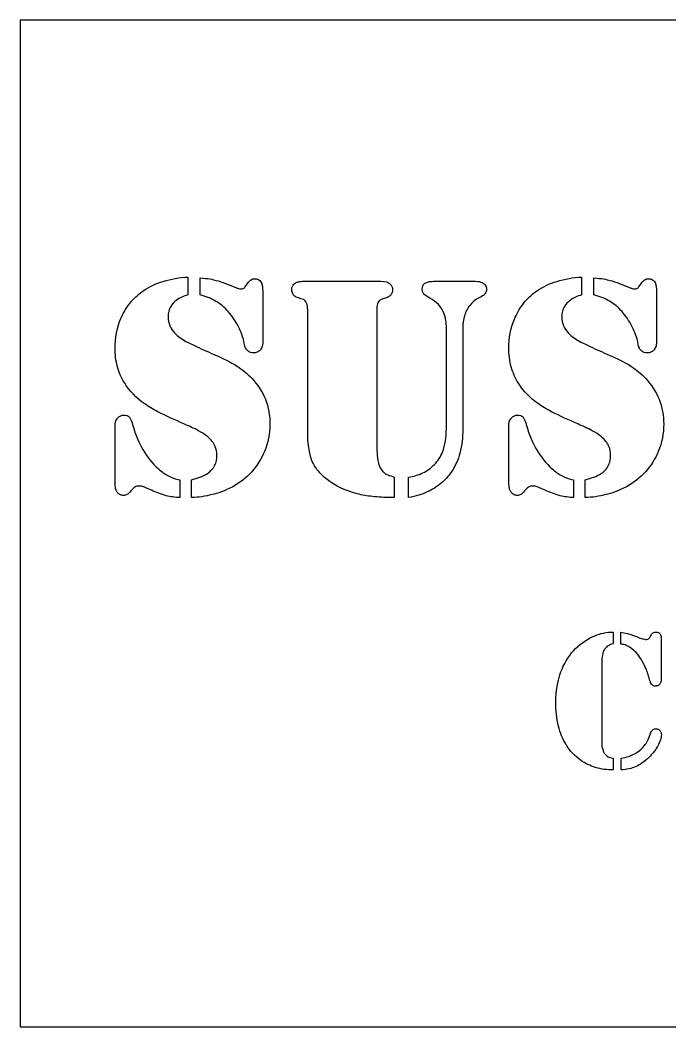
# Model space of a CAD drawing. Header units: millimetres. Extents: x -50 to 30.9, y -38 to 0.
# Drawn here: x -50.05 to -25.55, y -38 to 0 of the extents above; entities that cross this region are included whole.
import ezdxf

# ---------------------------------------------------------------- set-up
doc = ezdxf.new("R2010")
doc.units = ezdxf.units.MM

msp = doc.modelspace()

# ---------------------------------------------------------------- linework, layer by layer
for p, q in [((-43.728, -9.698), (-43.728, -10.372)), ((-43.263, -10.372), (-43.263, -9.726)), ((-34.409, -9.858), (-32.978, -9.858)), ((-28.881, -9.698), (-28.881, -10.372)), ((-28.416, -10.372), (-28.416, -9.726)), ((-41.562, -10.066), (-41.437, -9.893)), ((-40.902, -10.233), (-40.902, -12.17)), ((-26.715, -10.066), (-26.59, -9.893)), ((-26.055, -10.233), (-26.055, -12.17)), ((-39.208, -15.518), (-39.208, -10.927)), ((-36.603, -10.927), (-36.603, -15.844)), ((-33.978, -15.441), (-33.978, -11.622)), ((-33.36, -11.622), (-33.36, -15.441)), ((-46.472, -17.434), (-46.472, -15.302)), ((-31.624, -17.434), (-31.624, -15.302)), ((-44.034, -17.351), (-44.034, -18.018)), ((-43.59, -18.018), (-43.59, -17.351)), ((-35.402, -18.018), (-35.402, -17.247)), ((-29.187, -17.351), (-29.187, -18.018)), ((-28.742, -18.018), (-28.742, -17.351)), ((-27.397, -23.549), (-27.397, -23.106)), ((-26.291, -23.28), (-26.243, -23.189)), ((-25.874, -23.332), (-25.874, -24.86)), ((-28.113, -24.187), (-28.113, -27.373)), ((-27.688, -27.855), (-27.688, -28.302)), ((-27.389, -28.302), (-27.389, -27.855))]:
    msp.add_line(p, q)
msp.add_lwpolyline([(-50.05, 0), (-50.05, -38), (30.85, -38), (30.85, 0)], close=True)
for points in [[(-39.367, -9.858), (-36.444, -9.858), (-36.235, -9.879)], [(-35.944, -17.247), (-35.944, -18.018), (-36.069, -18.018)], [(-27.771, -23.102), (-27.688, -23.102), (-27.688, -23.545)]]:
    msp.add_lwpolyline(points)
for points, knots in [([(-45.43, -10.233), (-45.194, -10.068), (-44.935, -9.946), (-44.359, -9.765), (-44.044, -9.716), (-43.728, -9.698)], [0, 0, 0, 0, 0.0863827, 0.0863827, 0.1812455, 0.1812455, 0.1812455, 0.1812455]), ([(-43.263, -9.726), (-42.969, -9.749), (-42.779, -9.789), (-42.445, -9.879), (-42.165, -9.991), (-41.923, -10.094)], [0, 0, 0, 0, 0.0886406, 0.0886406, 0.234056, 0.234056, 0.234056, 0.234056]), ([(-41.437, -9.893), (-41.409, -9.855), (-41.376, -9.821), (-41.316, -9.785), (-41.296, -9.776), (-41.252, -9.764), (-41.23, -9.761), (-41.208, -9.761)], [0, 0, 0, 0, 0.01402046, 0.01402046, 0.0208004, 0.0208004, 0.02755418, 0.02755418, 0.02755418, 0.02755418]), ([(-41.208, -9.761), (-41.167, -9.761), (-41.125, -9.766), (-41.059, -9.793), (-41.033, -9.809), (-40.991, -9.851), (-40.972, -9.876), (-40.936, -9.951), (-40.924, -10), (-40.906, -10.107), (-40.902, -10.172), (-40.902, -10.233)], [0, 0, 0, 0, 0.01228522, 0.01228522, 0.02158176, 0.02158176, 0.03002828, 0.03002828, 0.04111803, 0.04111803, 0.05546597, 0.05546597, 0.05546597, 0.05546597]), ([(-39.805, -10.17), (-39.805, -10.13), (-39.799, -10.09), (-39.771, -10.021), (-39.753, -9.994), (-39.705, -9.946), (-39.675, -9.926), (-39.602, -9.891), (-39.561, -9.879), (-39.469, -9.861), (-39.418, -9.858), (-39.367, -9.858)], [0, 0, 0, 0, 0.01212284, 0.01212284, 0.0221637, 0.0221637, 0.03254705, 0.03254705, 0.04409724, 0.04409724, 0.05779698, 0.05779698, 0.05779698, 0.05779698]), ([(-36.235, -9.879), (-36.187, -9.896), (-36.143, -9.922), (-36.074, -9.985), (-36.049, -10.016), (-36.023, -10.071), (-36.017, -10.089), (-36.008, -10.129), (-36.006, -10.15), (-36.006, -10.17)], [0, 0, 0, 0, 0.01551964, 0.01551964, 0.02809306, 0.02809306, 0.03424452, 0.03424452, 0.04064535, 0.04064535, 0.04064535, 0.04064535]), ([(-34.888, -10.143), (-34.888, -10.105), (-34.883, -10.066), (-34.859, -10.004), (-34.844, -9.981), (-34.801, -9.937), (-34.776, -9.922), (-34.711, -9.891), (-34.661, -9.879), (-34.548, -9.861), (-34.476, -9.858), (-34.409, -9.858)], [0, 0, 0, 0, 0.01141994, 0.01141994, 0.01992698, 0.01992698, 0.02958903, 0.02958903, 0.04816069, 0.04816069, 0.07465967, 0.07465967, 0.07465967, 0.07465967]), ([(-32.978, -9.858), (-32.822, -9.858), (-32.764, -9.864), (-32.693, -9.875), (-32.654, -9.891), (-32.617, -9.914)], [0, 0, 0, 0, 0.0470586, 0.0470586, 0.1175822, 0.1175822, 0.1175822, 0.1175822]), ([(-30.583, -10.233), (-30.346, -10.068), (-30.088, -9.946), (-29.512, -9.765), (-29.197, -9.716), (-28.881, -9.698)], [0, 0, 0, 0, 0.0863827, 0.0863827, 0.1812455, 0.1812455, 0.1812455, 0.1812455]), ([(-28.416, -9.726), (-28.121, -9.749), (-27.931, -9.789), (-27.597, -9.879), (-27.318, -9.991), (-27.076, -10.094)], [0, 0, 0, 0, 0.0886406, 0.0886406, 0.234056, 0.234056, 0.234056, 0.234056]), ([(-26.59, -9.893), (-26.562, -9.855), (-26.529, -9.821), (-26.469, -9.785), (-26.449, -9.776), (-26.405, -9.764), (-26.383, -9.761), (-26.36, -9.761)], [0, 0, 0, 0, 0.01402046, 0.01402046, 0.0208004, 0.0208004, 0.02755418, 0.02755418, 0.02755418, 0.02755418]), ([(-26.36, -9.761), (-26.319, -9.761), (-26.278, -9.766), (-26.211, -9.793), (-26.186, -9.809), (-26.143, -9.851), (-26.125, -9.876), (-26.089, -9.951), (-26.076, -10), (-26.058, -10.107), (-26.055, -10.172), (-26.055, -10.233)], [0, 0, 0, 0, 0.01228522, 0.01228522, 0.02158176, 0.02158176, 0.03002828, 0.03002828, 0.04111803, 0.04111803, 0.05546597, 0.05546597, 0.05546597, 0.05546597]), ([(-46.472, -12.379), (-46.472, -12), (-46.405, -11.634), (-46.186, -11.107), (-46.076, -10.897), (-45.775, -10.515), (-45.613, -10.362), (-45.43, -10.233)], [0, 0, 0, 0, 0.1134952, 0.1134952, 0.1712604, 0.1712604, 0.2207459, 0.2207459, 0.2207459, 0.2207459]), ([(-41.923, -10.094), (-41.888, -10.108), (-41.851, -10.121), (-41.787, -10.137), (-41.757, -10.143), (-41.728, -10.143)], [0, 0, 0, 0, 0.01117753, 0.01117753, 0.01978502, 0.01978502, 0.01978502, 0.01978502]), ([(-41.728, -10.143), (-41.698, -10.143), (-41.666, -10.138), (-41.623, -10.12), (-41.609, -10.112), (-41.583, -10.092), (-41.572, -10.08), (-41.562, -10.066)], [0, 0, 0, 0, 0.00927775, 0.00927775, 0.0141923, 0.0141923, 0.01915768, 0.01915768, 0.01915768, 0.01915768]), ([(-39.569, -10.483), (-39.616, -10.468), (-39.662, -10.446), (-39.729, -10.391), (-39.752, -10.363), (-39.781, -10.307), (-39.79, -10.282), (-39.802, -10.228), (-39.805, -10.199), (-39.805, -10.17)], [0, 0, 0, 0, 0.01490378, 0.01490378, 0.02600683, 0.02600683, 0.03389835, 0.03389835, 0.04252897, 0.04252897, 0.04252897, 0.04252897]), ([(-36.006, -10.17), (-36.006, -10.216), (-36.013, -10.262), (-36.044, -10.338), (-36.063, -10.368), (-36.109, -10.414), (-36.132, -10.431), (-36.183, -10.461), (-36.212, -10.473), (-36.242, -10.483)], [0, 0, 0, 0, 0.01370623, 0.01370623, 0.02469017, 0.02469017, 0.03314726, 0.03314726, 0.04257572, 0.04257572, 0.04257572, 0.04257572]), ([(-34.597, -10.497), (-34.7, -10.445), (-34.78, -10.395), (-34.835, -10.335), (-34.854, -10.312), (-34.883, -10.232), (-34.888, -10.187), (-34.888, -10.143)], [0, 0, 0, 0, 0.03466897, 0.03466897, 0.04480749, 0.04480749, 0.05557324, 0.05557324, 0.05557324, 0.05557324]), ([(-32.617, -9.914), (-32.581, -9.933), (-32.547, -9.959), (-32.502, -10.013), (-32.488, -10.037), (-32.469, -10.092), (-32.465, -10.12), (-32.465, -10.15)], [0, 0, 0, 0, 0.01252572, 0.01252572, 0.02105602, 0.02105602, 0.02982738, 0.02982738, 0.02982738, 0.02982738]), ([(-32.465, -10.15), (-32.465, -10.191), (-32.471, -10.232), (-32.503, -10.309), (-32.526, -10.343), (-32.555, -10.372)], [0, 0, 0, 0, 0.01255722, 0.01255722, 0.02492131, 0.02492131, 0.02492131, 0.02492131]), ([(-31.624, -12.379), (-31.624, -12), (-31.558, -11.634), (-31.338, -11.107), (-31.229, -10.897), (-30.928, -10.515), (-30.766, -10.362), (-30.583, -10.233)], [0, 0, 0, 0, 0.1134952, 0.1134952, 0.1712604, 0.1712604, 0.2207459, 0.2207459, 0.2207459, 0.2207459]), ([(-27.076, -10.094), (-27.041, -10.108), (-27.004, -10.121), (-26.94, -10.137), (-26.91, -10.143), (-26.881, -10.143)], [0, 0, 0, 0, 0.01117753, 0.01117753, 0.01978502, 0.01978502, 0.01978502, 0.01978502]), ([(-26.881, -10.143), (-26.85, -10.143), (-26.819, -10.138), (-26.776, -10.12), (-26.761, -10.112), (-26.736, -10.092), (-26.724, -10.08), (-26.715, -10.066)], [0, 0, 0, 0, 0.00927775, 0.00927775, 0.0141923, 0.0141923, 0.01915768, 0.01915768, 0.01915768, 0.01915768]), ([(-43.728, -10.372), (-43.882, -10.416), (-44.034, -10.481), (-44.252, -10.645), (-44.322, -10.722), (-44.406, -10.864), (-44.43, -10.924), (-44.464, -11.054), (-44.472, -11.122), (-44.472, -11.191)], [0, 0, 0, 0, 0.0479295, 0.0479295, 0.0816097, 0.0816097, 0.1037927, 0.1037927, 0.1270453, 0.1270453, 0.1270453, 0.1270453]), ([(-42.201, -11.004), (-42.339, -10.847), (-42.498, -10.713), (-42.861, -10.498), (-43.057, -10.421), (-43.263, -10.372)], [0, 0, 0, 0, 0.0628611, 0.0628611, 0.1265383, 0.1265383, 0.1265383, 0.1265383]), ([(-39.277, -10.629), (-39.29, -10.608), (-39.305, -10.587), (-39.334, -10.563), (-39.343, -10.559), (-39.414, -10.533), (-39.513, -10.501), (-39.569, -10.483)], [0, 0, 0, 0, 0.00744196, 0.00744196, 0.01282415, 0.01282415, 0.02402511, 0.02402511, 0.02402511, 0.02402511]), ([(-39.208, -10.927), (-39.208, -10.869), (-39.212, -10.806), (-39.23, -10.726), (-39.237, -10.703), (-39.255, -10.663), (-39.265, -10.645), (-39.277, -10.629)], [0, 0, 0, 0, 0.0175249, 0.0175249, 0.02454633, 0.02454633, 0.03060484, 0.03060484, 0.03060484, 0.03060484]), ([(-36.534, -10.629), (-36.552, -10.652), (-36.565, -10.679), (-36.596, -10.771), (-36.603, -10.85), (-36.603, -10.927)], [0, 0, 0, 0, 0.008725, 0.008725, 0.02923416, 0.02923416, 0.02923416, 0.02923416]), ([(-36.242, -10.483), (-36.289, -10.498), (-36.349, -10.517), (-36.426, -10.543), (-36.459, -10.55), (-36.501, -10.582), (-36.518, -10.603), (-36.534, -10.629)], [0, 0, 0, 0, 0.014599, 0.014599, 0.02393556, 0.02393556, 0.03027113, 0.03027113, 0.03027113, 0.03027113]), ([(-33.978, -11.622), (-33.978, -11.432), (-34.004, -11.239), (-34.123, -10.941), (-34.19, -10.831), (-34.37, -10.636), (-34.477, -10.558), (-34.597, -10.497)], [0, 0, 0, 0, 0.0570481, 0.0570481, 0.0962526, 0.0962526, 0.136438, 0.136438, 0.136438, 0.136438]), ([(-32.812, -10.525), (-32.923, -10.588), (-33.018, -10.671), (-33.174, -10.87), (-33.244, -10.997), (-33.34, -11.301), (-33.36, -11.461), (-33.36, -11.622)], [0, 0, 0, 0, 0.0384252, 0.0384252, 0.076056, 0.076056, 0.1142293, 0.1142293, 0.1142293, 0.1142293]), ([(-32.555, -10.372), (-32.566, -10.381), (-32.59, -10.396), (-32.674, -10.447), (-32.756, -10.493), (-32.812, -10.525)], [0, 0, 0, 0, 0.00424943, 0.00424943, 0.01307513, 0.01307513, 0.01307513, 0.01307513]), ([(-28.881, -10.372), (-29.035, -10.416), (-29.187, -10.481), (-29.405, -10.645), (-29.474, -10.722), (-29.558, -10.864), (-29.583, -10.924), (-29.617, -11.054), (-29.624, -11.122), (-29.624, -11.191)], [0, 0, 0, 0, 0.0479295, 0.0479295, 0.0816097, 0.0816097, 0.1037927, 0.1037927, 0.1270453, 0.1270453, 0.1270453, 0.1270453]), ([(-27.353, -11.004), (-27.492, -10.847), (-27.651, -10.713), (-28.013, -10.498), (-28.21, -10.421), (-28.416, -10.372)], [0, 0, 0, 0, 0.0628611, 0.0628611, 0.1265383, 0.1265383, 0.1265383, 0.1265383]), ([(-41.61, -12.143), (-41.668, -11.876), (-41.773, -11.662), (-41.936, -11.354), (-42.057, -11.171), (-42.201, -11.004)], [0, 0, 0, 0, 0.0817668, 0.0817668, 0.2221988, 0.2221988, 0.2221988, 0.2221988]), ([(-26.763, -12.143), (-26.82, -11.876), (-26.925, -11.662), (-27.088, -11.354), (-27.21, -11.171), (-27.353, -11.004)], [0, 0, 0, 0, 0.0817668, 0.0817668, 0.2221988, 0.2221988, 0.2221988, 0.2221988]), ([(-44.472, -11.191), (-44.472, -11.312), (-44.452, -11.43), (-44.364, -11.642), (-44.305, -11.727), (-44.109, -11.934), (-43.95, -12.042), (-43.798, -12.129)], [0, 0, 0, 0, 0.0361162, 0.0361162, 0.0689235, 0.0689235, 0.1219348, 0.1219348, 0.1219348, 0.1219348]), ([(-29.624, -11.191), (-29.624, -11.312), (-29.605, -11.43), (-29.517, -11.642), (-29.458, -11.727), (-29.262, -11.934), (-29.103, -12.042), (-28.951, -12.129)], [0, 0, 0, 0, 0.0361162, 0.0361162, 0.0689235, 0.0689235, 0.1219348, 0.1219348, 0.1219348, 0.1219348]), ([(-43.798, -12.129), (-43.696, -12.184), (-43.53, -12.262), (-43.176, -12.426), (-42.91, -12.545), (-42.687, -12.643)], [0, 0, 0, 0, 0.03480313, 0.03480313, 0.09385128, 0.09385128, 0.09385128, 0.09385128]), ([(-41.465, -12.483), (-41.5, -12.452), (-41.528, -12.415), (-41.561, -12.349), (-41.584, -12.296), (-41.61, -12.143)], [0, 0, 0, 0, 0.01417499, 0.01417499, 0.02210233, 0.02210233, 0.02210233, 0.02210233]), ([(-28.951, -12.129), (-28.849, -12.184), (-28.683, -12.262), (-28.329, -12.426), (-28.063, -12.545), (-27.84, -12.643)], [0, 0, 0, 0, 0.03480313, 0.03480313, 0.09385128, 0.09385128, 0.09385128, 0.09385128]), ([(-26.617, -12.483), (-26.653, -12.452), (-26.681, -12.415), (-26.714, -12.349), (-26.737, -12.296), (-26.763, -12.143)], [0, 0, 0, 0, 0.01417499, 0.01417499, 0.02210233, 0.02210233, 0.02210233, 0.02210233]), ([(-45.374, -14.469), (-45.665, -14.261), (-45.919, -14.011), (-46.23, -13.515), (-46.321, -13.307), (-46.444, -12.856), (-46.472, -12.618), (-46.472, -12.379)], [0, 0, 0, 0, 0.1072021, 0.1072021, 0.1757935, 0.1757935, 0.2476149, 0.2476149, 0.2476149, 0.2476149]), ([(-41.249, -12.559), (-41.288, -12.559), (-41.326, -12.553), (-41.399, -12.527), (-41.433, -12.507), (-41.465, -12.483)], [0, 0, 0, 0, 0.01160951, 0.01160951, 0.02347912, 0.02347912, 0.02347912, 0.02347912]), ([(-40.902, -12.17), (-40.902, -12.23), (-40.911, -12.29), (-40.956, -12.403), (-40.988, -12.441), (-41.04, -12.494), (-41.074, -12.517), (-41.157, -12.552), (-41.203, -12.559), (-41.249, -12.559)], [0, 0, 0, 0, 0.01797312, 0.01797312, 0.0365838, 0.0365838, 0.06101203, 0.06101203, 0.08800332, 0.08800332, 0.08800332, 0.08800332]), ([(-30.527, -14.469), (-30.818, -14.261), (-31.071, -14.011), (-31.383, -13.515), (-31.473, -13.307), (-31.597, -12.856), (-31.624, -12.618), (-31.624, -12.379)], [0, 0, 0, 0, 0.1072021, 0.1072021, 0.1757935, 0.1757935, 0.2476149, 0.2476149, 0.2476149, 0.2476149]), ([(-26.402, -12.559), (-26.441, -12.559), (-26.478, -12.553), (-26.552, -12.527), (-26.586, -12.507), (-26.617, -12.483)], [0, 0, 0, 0, 0.01160951, 0.01160951, 0.02347912, 0.02347912, 0.02347912, 0.02347912]), ([(-26.055, -12.17), (-26.055, -12.23), (-26.064, -12.29), (-26.109, -12.403), (-26.141, -12.441), (-26.193, -12.494), (-26.227, -12.517), (-26.309, -12.552), (-26.355, -12.559), (-26.402, -12.559)], [0, 0, 0, 0, 0.01797312, 0.01797312, 0.0365838, 0.0365838, 0.06101203, 0.06101203, 0.08800332, 0.08800332, 0.08800332, 0.08800332]), ([(-42.687, -12.643), (-42.429, -12.755), (-42.107, -12.905), (-41.668, -13.185), (-41.485, -13.343), (-41.319, -13.518)], [0, 0, 0, 0, 0.0843453, 0.0843453, 0.1566777, 0.1566777, 0.1566777, 0.1566777]), ([(-27.84, -12.643), (-27.582, -12.755), (-27.26, -12.905), (-26.821, -13.185), (-26.637, -13.343), (-26.472, -13.518)], [0, 0, 0, 0, 0.0843453, 0.0843453, 0.1566777, 0.1566777, 0.1566777, 0.1566777]), ([(-41.319, -13.518), (-41.098, -13.75), (-40.922, -14.013), (-40.684, -14.611), (-40.631, -14.925), (-40.631, -15.247)], [0, 0, 0, 0, 0.0962307, 0.0962307, 0.192908, 0.192908, 0.192908, 0.192908]), ([(-26.472, -13.518), (-26.25, -13.75), (-26.074, -14.013), (-25.837, -14.611), (-25.784, -14.925), (-25.784, -15.247)], [0, 0, 0, 0, 0.0962307, 0.0962307, 0.192908, 0.192908, 0.192908, 0.192908]), ([(-43.874, -15.24), (-44.204, -15.093), (-44.535, -14.948), (-45.038, -14.693), (-45.21, -14.588), (-45.374, -14.469)], [0, 0, 0, 0, 0.108281, 0.108281, 0.1690738, 0.1690738, 0.1690738, 0.1690738]), ([(-29.027, -15.24), (-29.357, -15.093), (-29.688, -14.948), (-30.191, -14.693), (-30.363, -14.588), (-30.527, -14.469)], [0, 0, 0, 0, 0.108281, 0.108281, 0.1690738, 0.1690738, 0.1690738, 0.1690738]), ([(-46.472, -15.302), (-46.472, -15.243), (-46.462, -15.185), (-46.413, -15.068), (-46.378, -15.025), (-46.325, -14.972), (-46.294, -14.949), (-46.222, -14.917), (-46.184, -14.909), (-46.145, -14.907)], [0, 0, 0, 0, 0.01780228, 0.01780228, 0.03800091, 0.03800091, 0.06081577, 0.06081577, 0.08343187, 0.08343187, 0.08343187, 0.08343187]), ([(-46.145, -14.907), (-46.107, -14.905), (-46.068, -14.908), (-46.004, -14.929), (-45.979, -14.943), (-45.944, -14.975), (-45.924, -14.995), (-45.863, -15.097), (-45.834, -15.18), (-45.812, -15.261)], [0, 0, 0, 0, 0.01150865, 0.01150865, 0.02020437, 0.02020437, 0.02564194, 0.02564194, 0.03434882, 0.03434882, 0.03434882, 0.03434882]), ([(-31.624, -15.302), (-31.624, -15.243), (-31.615, -15.185), (-31.566, -15.068), (-31.53, -15.025), (-31.478, -14.972), (-31.446, -14.949), (-31.375, -14.917), (-31.337, -14.909), (-31.298, -14.907)], [0, 0, 0, 0, 0.01780228, 0.01780228, 0.03800091, 0.03800091, 0.06081577, 0.06081577, 0.08343187, 0.08343187, 0.08343187, 0.08343187]), ([(-31.298, -14.907), (-31.26, -14.905), (-31.221, -14.908), (-31.157, -14.929), (-31.132, -14.943), (-31.097, -14.975), (-31.076, -14.995), (-31.016, -15.097), (-30.987, -15.18), (-30.965, -15.261)], [0, 0, 0, 0, 0.01150865, 0.01150865, 0.02020437, 0.02020437, 0.02564194, 0.02564194, 0.03434882, 0.03434882, 0.03434882, 0.03434882]), ([(-45.812, -15.261), (-45.704, -15.67), (-45.553, -15.981), (-45.267, -16.478), (-45.072, -16.731), (-44.833, -16.941)], [0, 0, 0, 0, 0.1271247, 0.1271247, 0.2866232, 0.2866232, 0.2866232, 0.2866232]), ([(-42.985, -15.719), (-43.075, -15.643), (-43.201, -15.568), (-43.495, -15.409), (-43.695, -15.317), (-43.874, -15.24)], [0, 0, 0, 0, 0.03511766, 0.03511766, 0.08510213, 0.08510213, 0.08510213, 0.08510213]), ([(-40.631, -15.247), (-40.631, -15.606), (-40.696, -15.953), (-40.951, -16.563), (-41.117, -16.826), (-41.525, -17.28), (-41.765, -17.466), (-42.034, -17.615)], [0, 0, 0, 0, 0.1077663, 0.1077663, 0.198328, 0.198328, 0.2900259, 0.2900259, 0.2900259, 0.2900259]), ([(-39.006, -16.719), (-39.082, -16.562), (-39.128, -16.382), (-39.195, -15.986), (-39.208, -15.745), (-39.208, -15.518)], [0, 0, 0, 0, 0.052372, 0.052372, 0.1208318, 0.1208318, 0.1208318, 0.1208318]), ([(-34.423, -16.768), (-34.294, -16.633), (-34.197, -16.478), (-34.017, -16.034), (-33.978, -15.734), (-33.978, -15.441)], [0, 0, 0, 0, 0.0557915, 0.0557915, 0.1436499, 0.1436499, 0.1436499, 0.1436499]), ([(-33.36, -15.441), (-33.36, -15.743), (-33.391, -16.048), (-33.537, -16.596), (-33.641, -16.839), (-33.791, -17.059)], [0, 0, 0, 0, 0.0903795, 0.0903795, 0.1702325, 0.1702325, 0.1702325, 0.1702325]), ([(-30.965, -15.261), (-30.856, -15.67), (-30.706, -15.981), (-30.42, -16.478), (-30.225, -16.731), (-29.985, -16.941)], [0, 0, 0, 0, 0.1271247, 0.1271247, 0.2866232, 0.2866232, 0.2866232, 0.2866232]), ([(-28.138, -15.719), (-28.227, -15.643), (-28.354, -15.568), (-28.648, -15.409), (-28.848, -15.317), (-29.027, -15.24)], [0, 0, 0, 0, 0.03511766, 0.03511766, 0.08510213, 0.08510213, 0.08510213, 0.08510213]), ([(-25.784, -15.247), (-25.784, -15.606), (-25.849, -15.953), (-26.103, -16.563), (-26.269, -16.826), (-26.678, -17.28), (-26.918, -17.466), (-27.187, -17.615)], [0, 0, 0, 0, 0.1077663, 0.1077663, 0.198328, 0.198328, 0.2900259, 0.2900259, 0.2900259, 0.2900259]), ([(-42.631, -16.414), (-42.631, -16.304), (-42.651, -16.199), (-42.723, -16.028), (-42.763, -15.962), (-42.861, -15.834), (-42.921, -15.773), (-42.985, -15.719)], [0, 0, 0, 0, 0.03271634, 0.03271634, 0.05583298, 0.05583298, 0.08115431, 0.08115431, 0.08115431, 0.08115431]), ([(-36.603, -15.844), (-36.603, -16.303), (-36.585, -16.465), (-36.558, -16.659), (-36.525, -16.78), (-36.472, -16.893)], [0, 0, 0, 0, 0.1375532, 0.1375532, 0.3817275, 0.3817275, 0.3817275, 0.3817275]), ([(-27.784, -16.414), (-27.784, -16.304), (-27.804, -16.199), (-27.876, -16.028), (-27.915, -15.962), (-28.014, -15.834), (-28.074, -15.773), (-28.138, -15.719)], [0, 0, 0, 0, 0.03271634, 0.03271634, 0.05583298, 0.05583298, 0.08115431, 0.08115431, 0.08115431, 0.08115431]), ([(-43.59, -17.351), (-43.37, -17.297), (-43.154, -17.221), (-42.883, -17.042), (-42.814, -16.97), (-42.719, -16.831), (-42.686, -16.757), (-42.641, -16.593), (-42.631, -16.503), (-42.631, -16.414)], [0, 0, 0, 0, 0.0678761, 0.0678761, 0.1103916, 0.1103916, 0.1499565, 0.1499565, 0.1934648, 0.1934648, 0.1934648, 0.1934648]), ([(-37.34, -17.879), (-37.842, -17.749), (-38.172, -17.556), (-38.511, -17.317), (-38.642, -17.208), (-38.855, -16.974), (-38.941, -16.853), (-39.006, -16.719)], [0, 0, 0, 0, 0.1558372, 0.1558372, 0.2613172, 0.2613172, 0.3548526, 0.3548526, 0.3548526, 0.3548526]), ([(-28.742, -17.351), (-28.523, -17.297), (-28.307, -17.221), (-28.036, -17.042), (-27.967, -16.97), (-27.872, -16.831), (-27.839, -16.757), (-27.794, -16.593), (-27.784, -16.503), (-27.784, -16.414)], [0, 0, 0, 0, 0.0678761, 0.0678761, 0.1103916, 0.1103916, 0.1499565, 0.1499565, 0.1934648, 0.1934648, 0.1934648, 0.1934648]), ([(-44.833, -16.941), (-44.72, -17.045), (-44.596, -17.133), (-44.325, -17.273), (-44.183, -17.321), (-44.034, -17.351)], [0, 0, 0, 0, 0.04599386, 0.04599386, 0.09144015, 0.09144015, 0.09144015, 0.09144015]), ([(-36.472, -16.893), (-36.438, -16.957), (-36.394, -17.023), (-36.312, -17.096), (-36.275, -17.122), (-36.114, -17.191), (-36.022, -17.222), (-35.944, -17.247)], [0, 0, 0, 0, 0.02184258, 0.02184258, 0.03294922, 0.03294922, 0.04299454, 0.04299454, 0.04299454, 0.04299454]), ([(-35.402, -17.247), (-35.215, -17.222), (-35.035, -17.172), (-34.7, -17.008), (-34.553, -16.9), (-34.423, -16.768)], [0, 0, 0, 0, 0.056564, 0.056564, 0.1120294, 0.1120294, 0.1120294, 0.1120294]), ([(-33.791, -17.059), (-33.899, -17.219), (-34.029, -17.36), (-34.337, -17.614), (-34.514, -17.721), (-34.701, -17.809)], [0, 0, 0, 0, 0.0579614, 0.0579614, 0.1198587, 0.1198587, 0.1198587, 0.1198587]), ([(-29.985, -16.941), (-29.873, -17.045), (-29.749, -17.133), (-29.477, -17.273), (-29.335, -17.321), (-29.187, -17.351)], [0, 0, 0, 0, 0.04599386, 0.04599386, 0.09144015, 0.09144015, 0.09144015, 0.09144015]), ([(-46.145, -17.941), (-46.187, -17.941), (-46.228, -17.935), (-46.298, -17.907), (-46.326, -17.888), (-46.377, -17.838), (-46.397, -17.807), (-46.435, -17.727), (-46.448, -17.676), (-46.468, -17.564), (-46.472, -17.498), (-46.472, -17.434)], [0, 0, 0, 0, 0.01244824, 0.01244824, 0.02272318, 0.02272318, 0.03384672, 0.03384672, 0.04904624, 0.04904624, 0.0681079, 0.0681079, 0.0681079, 0.0681079]), ([(-31.298, -17.941), (-31.339, -17.941), (-31.381, -17.935), (-31.451, -17.907), (-31.479, -17.888), (-31.529, -17.838), (-31.55, -17.807), (-31.587, -17.727), (-31.601, -17.676), (-31.62, -17.564), (-31.624, -17.498), (-31.624, -17.434)], [0, 0, 0, 0, 0.01244824, 0.01244824, 0.02272318, 0.02272318, 0.03384672, 0.03384672, 0.04904624, 0.04904624, 0.0681079, 0.0681079, 0.0681079, 0.0681079]), ([(-45.916, -17.816), (-45.947, -17.853), (-45.983, -17.887), (-46.044, -17.92), (-46.063, -17.928), (-46.104, -17.939), (-46.124, -17.941), (-46.145, -17.941)], [0, 0, 0, 0, 0.01443109, 0.01443109, 0.0207775, 0.0207775, 0.02699138, 0.02699138, 0.02699138, 0.02699138]), ([(-45.555, -17.587), (-45.6, -17.587), (-45.645, -17.592), (-45.712, -17.615), (-45.733, -17.629), (-45.809, -17.695), (-45.867, -17.759), (-45.916, -17.816)], [0, 0, 0, 0, 0.01357347, 0.01357347, 0.02377939, 0.02377939, 0.04006801, 0.04006801, 0.04006801, 0.04006801]), ([(-45.097, -17.747), (-45.295, -17.651), (-45.365, -17.625), (-45.447, -17.598), (-45.5, -17.587), (-45.555, -17.587)], [0, 0, 0, 0, 0.066263, 0.066263, 0.1801466, 0.1801466, 0.1801466, 0.1801466]), ([(-44.034, -18.018), (-44.204, -18.018), (-44.374, -17.992), (-44.73, -17.901), (-44.918, -17.83), (-45.097, -17.747)], [0, 0, 0, 0, 0.0510834, 0.0510834, 0.1101989, 0.1101989, 0.1101989, 0.1101989]), ([(-42.034, -17.615), (-42.334, -17.774), (-42.614, -17.86), (-43.062, -17.975), (-43.327, -18.018), (-43.59, -18.018)], [0, 0, 0, 0, 0.101774, 0.101774, 0.2347084, 0.2347084, 0.2347084, 0.2347084]), ([(-34.701, -17.809), (-34.803, -17.861), (-34.912, -17.902), (-35.146, -17.971), (-35.274, -17.998), (-35.402, -18.018)], [0, 0, 0, 0, 0.03445531, 0.03445531, 0.07328826, 0.07328826, 0.07328826, 0.07328826]), ([(-31.069, -17.816), (-31.1, -17.853), (-31.136, -17.887), (-31.197, -17.92), (-31.216, -17.928), (-31.257, -17.939), (-31.277, -17.941), (-31.298, -17.941)], [0, 0, 0, 0, 0.01443109, 0.01443109, 0.0207775, 0.0207775, 0.02699138, 0.02699138, 0.02699138, 0.02699138]), ([(-30.708, -17.587), (-30.753, -17.587), (-30.798, -17.592), (-30.865, -17.615), (-30.886, -17.629), (-30.962, -17.695), (-31.019, -17.759), (-31.069, -17.816)], [0, 0, 0, 0, 0.01357347, 0.01357347, 0.02377939, 0.02377939, 0.04006801, 0.04006801, 0.04006801, 0.04006801]), ([(-30.249, -17.747), (-30.448, -17.651), (-30.518, -17.625), (-30.6, -17.598), (-30.653, -17.587), (-30.708, -17.587)], [0, 0, 0, 0, 0.066263, 0.066263, 0.1801466, 0.1801466, 0.1801466, 0.1801466]), ([(-29.187, -18.018), (-29.357, -18.018), (-29.527, -17.992), (-29.883, -17.901), (-30.071, -17.83), (-30.249, -17.747)], [0, 0, 0, 0, 0.0510834, 0.0510834, 0.1101989, 0.1101989, 0.1101989, 0.1101989]), ([(-27.187, -17.615), (-27.487, -17.774), (-27.767, -17.86), (-28.215, -17.975), (-28.48, -18.018), (-28.742, -18.018)], [0, 0, 0, 0, 0.101774, 0.101774, 0.2347084, 0.2347084, 0.2347084, 0.2347084]), ([(-36.069, -18.018), (-36.3, -18.018), (-36.538, -18.008), (-36.959, -17.962), (-37.155, -17.929), (-37.34, -17.879)], [0, 0, 0, 0, 0.0694374, 0.0694374, 0.1269308, 0.1269308, 0.1269308, 0.1269308]), ([(-29.255, -23.888), (-29.064, -23.657), (-28.835, -23.467), (-28.429, -23.251), (-28.295, -23.195), (-28.03, -23.122), (-27.901, -23.102), (-27.771, -23.102)], [0, 0, 0, 0, 0.0899636, 0.0899636, 0.131095, 0.131095, 0.1683425, 0.1683425, 0.1683425, 0.1683425]), ([(-27.397, -23.106), (-27.24, -23.133), (-27.155, -23.155), (-27.013, -23.196), (-26.844, -23.258), (-26.703, -23.31)], [0, 0, 0, 0, 0.0478423, 0.0478423, 0.1405455, 0.1405455, 0.1405455, 0.1405455]), ([(-26.243, -23.189), (-26.234, -23.171), (-26.222, -23.155), (-26.193, -23.13), (-26.177, -23.121), (-26.133, -23.105), (-26.105, -23.102), (-26.078, -23.102)], [0, 0, 0, 0, 0.00597789, 0.00597789, 0.01163132, 0.01163132, 0.01981928, 0.01981928, 0.01981928, 0.01981928]), ([(-26.078, -23.102), (-26.048, -23.102), (-26.017, -23.106), (-25.968, -23.125), (-25.95, -23.137), (-25.923, -23.163), (-25.909, -23.18), (-25.889, -23.223), (-25.884, -23.242), (-25.876, -23.285), (-25.874, -23.309), (-25.874, -23.332)], [0, 0, 0, 0, 0.00905175, 0.00905175, 0.01565139, 0.01565139, 0.02051387, 0.02051387, 0.02411744, 0.02411744, 0.02829152, 0.02829152, 0.02829152, 0.02829152]), ([(-27.688, -23.545), (-27.754, -23.556), (-27.819, -23.576), (-27.924, -23.641), (-27.964, -23.679), (-28.024, -23.761), (-28.055, -23.814), (-28.105, -23.988), (-28.113, -24.09), (-28.113, -24.187)], [0, 0, 0, 0, 0.0201677, 0.0201677, 0.03707561, 0.03707561, 0.05058074, 0.05058074, 0.06633403, 0.06633403, 0.06633403, 0.06633403]), ([(-26.824, -23.875), (-26.952, -23.743), (-27.047, -23.682), (-27.143, -23.624), (-27.19, -23.602), (-27.291, -23.568), (-27.344, -23.556), (-27.397, -23.549)], [0, 0, 0, 0, 0.0549369, 0.0549369, 0.1032482, 0.1032482, 0.1530048, 0.1530048, 0.1530048, 0.1530048]), ([(-26.703, -23.31), (-26.654, -23.327), (-26.597, -23.346), (-26.509, -23.369), (-26.475, -23.376), (-26.451, -23.376)], [0, 0, 0, 0, 0.01543322, 0.01543322, 0.02711763, 0.02711763, 0.02711763, 0.02711763]), ([(-26.451, -23.376), (-26.427, -23.376), (-26.403, -23.372), (-26.362, -23.355), (-26.345, -23.344), (-26.315, -23.316), (-26.302, -23.299), (-26.291, -23.28)], [0, 0, 0, 0, 0.00735144, 0.00735144, 0.01331066, 0.01331066, 0.01978416, 0.01978416, 0.01978416, 0.01978416]), ([(-29.85, -25.75), (-29.85, -25.298), (-29.775, -24.96), (-29.601, -24.413), (-29.458, -24.133), (-29.255, -23.888)], [0, 0, 0, 0, 0.1355527, 0.1355527, 0.3041804, 0.3041804, 0.3041804, 0.3041804]), ([(-26.468, -24.443), (-26.517, -24.334), (-26.572, -24.226), (-26.691, -24.037), (-26.754, -23.952), (-26.824, -23.875)], [0, 0, 0, 0, 0.03578859, 0.03578859, 0.06712819, 0.06712819, 0.06712819, 0.06712819]), ([(-26.317, -24.895), (-26.34, -24.81), (-26.366, -24.722), (-26.415, -24.574), (-26.441, -24.506), (-26.468, -24.443)], [0, 0, 0, 0, 0.02633119, 0.02633119, 0.04673268, 0.04673268, 0.04673268, 0.04673268]), ([(-26.091, -25.138), (-26.118, -25.138), (-26.144, -25.134), (-26.19, -25.115), (-26.208, -25.103), (-26.235, -25.076), (-26.251, -25.057), (-26.29, -24.984), (-26.305, -24.938), (-26.317, -24.895)], [0, 0, 0, 0, 0.00805131, 0.00805131, 0.01478602, 0.01478602, 0.01944159, 0.01944159, 0.02483704, 0.02483704, 0.02483704, 0.02483704]), ([(-25.939, -25.073), (-25.959, -25.093), (-25.983, -25.11), (-26.022, -25.127), (-26.035, -25.131), (-26.063, -25.136), (-26.077, -25.138), (-26.091, -25.138)], [0, 0, 0, 0, 0.00870285, 0.00870285, 0.01284307, 0.01284307, 0.01708486, 0.01708486, 0.01708486, 0.01708486]), ([(-25.874, -24.86), (-25.874, -24.902), (-25.878, -24.947), (-25.895, -25.004), (-25.902, -25.02), (-25.918, -25.049), (-25.928, -25.061), (-25.939, -25.073)], [0, 0, 0, 0, 0.01260129, 0.01260129, 0.01781328, 0.01781328, 0.02256388, 0.02256388, 0.02256388, 0.02256388]), ([(-28.921, -27.933), (-29.136, -27.781), (-29.313, -27.592), (-29.592, -27.147), (-29.688, -26.901), (-29.822, -26.355), (-29.85, -26.05), (-29.85, -25.75)], [0, 0, 0, 0, 0.0790741, 0.0790741, 0.1576078, 0.1576078, 0.2476358, 0.2476358, 0.2476358, 0.2476358]), ([(-26.79, -27.638), (-26.678, -27.569), (-26.584, -27.48), (-26.434, -27.287), (-26.348, -27.154), (-26.291, -26.965)], [0, 0, 0, 0, 0.03928863, 0.03928863, 0.07315808, 0.07315808, 0.07315808, 0.07315808]), ([(-25.87, -26.978), (-25.87, -27.041), (-25.883, -27.105), (-25.94, -27.281), (-26.005, -27.401), (-26.138, -27.61), (-26.224, -27.715), (-26.321, -27.811)], [0, 0, 0, 0, 0.0188079, 0.0188079, 0.0555876, 0.0555876, 0.1008326, 0.1008326, 0.1008326, 0.1008326]), ([(-26.291, -26.965), (-26.274, -26.909), (-26.253, -26.858), (-26.212, -26.803), (-26.196, -26.786), (-26.161, -26.765), (-26.145, -26.759), (-26.111, -26.75), (-26.092, -26.748), (-26.074, -26.748)], [0, 0, 0, 0, 0.01760637, 0.01760637, 0.02634259, 0.02634259, 0.03237698, 0.03237698, 0.03895444, 0.03895444, 0.03895444, 0.03895444]), ([(-26.074, -26.748), (-26.048, -26.748), (-26.022, -26.752), (-25.976, -26.771), (-25.957, -26.785), (-25.924, -26.817), (-25.905, -26.839), (-25.883, -26.888), (-25.878, -26.904), (-25.871, -26.94), (-25.87, -26.959), (-25.87, -26.978)], [0, 0, 0, 0, 0.00779416, 0.00779416, 0.01498565, 0.01498565, 0.02152587, 0.02152587, 0.02478803, 0.02478803, 0.02828896, 0.02828896, 0.02828896, 0.02828896]), ([(-28.113, -27.373), (-28.113, -27.428), (-28.102, -27.483), (-28.065, -27.589), (-28.036, -27.652), (-27.992, -27.707)], [0, 0, 0, 0, 0.01653214, 0.01653214, 0.03387806, 0.03387806, 0.03387806, 0.03387806]), ([(-27.992, -27.707), (-27.961, -27.745), (-27.924, -27.781), (-27.854, -27.819), (-27.8, -27.842), (-27.688, -27.855)], [0, 0, 0, 0, 0.01471059, 0.01471059, 0.0238711, 0.0238711, 0.0238711, 0.0238711]), ([(-27.389, -27.855), (-27.288, -27.847), (-27.19, -27.824), (-26.989, -27.751), (-26.886, -27.698), (-26.79, -27.638)], [0, 0, 0, 0, 0.03019064, 0.03019064, 0.06432182, 0.06432182, 0.06432182, 0.06432182]), ([(-27.688, -28.302), (-27.913, -28.302), (-28.135, -28.274), (-28.555, -28.148), (-28.745, -28.056), (-28.921, -27.933)], [0, 0, 0, 0, 0.067346, 0.067346, 0.1315976, 0.1315976, 0.1315976, 0.1315976]), ([(-26.321, -27.811), (-26.513, -28.003), (-26.684, -28.107), (-26.996, -28.25), (-27.19, -28.291), (-27.389, -28.302)], [0, 0, 0, 0, 0.0814204, 0.0814204, 0.1929054, 0.1929054, 0.1929054, 0.1929054])]:
    msp.add_open_spline(points, degree=3, knots=knots)

doc.saveas('drawing.dxf')
